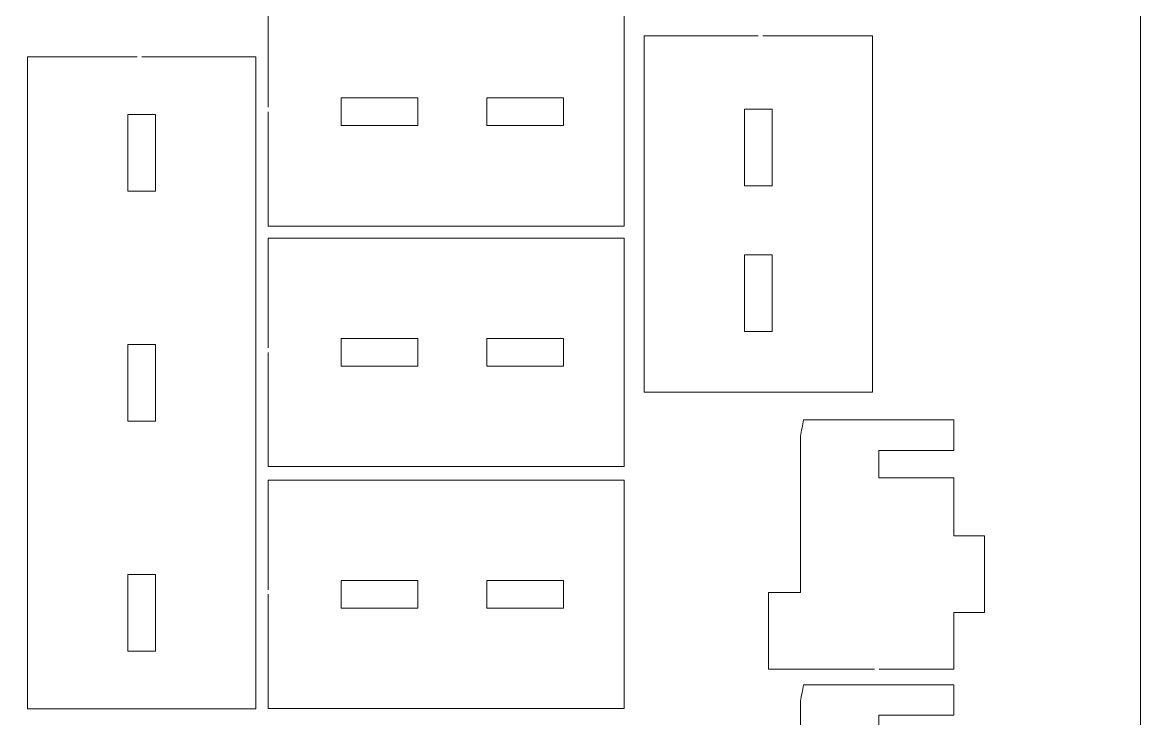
# Model space of a CAD drawing. Header units: centimetres. Extents: x -65 to 125, y -59 to 116.
# Drawn here: x 12.17 to 26.77, y -7.03 to 2.06 of the extents above; entities that cross this region are included whole.
import ezdxf

# ---------------------------------------------------------------- set-up
doc = ezdxf.new("R2010")
doc.units = ezdxf.units.CM
doc.header["$MEASUREMENT"] = 0
doc.layers.add('layer 1', color=7, linetype='Continuous')

msp = doc.modelspace()

# ---------------------------------------------------------------- linework, layer by layer
at = {"layer": 'layer 1', "color": 250, "lineweight": 9}
for points, knots in [([(-27.41654, 31.46228), (-27.41654, 31.46228), (26.77014, 31.46228), (26.77014, 31.46228), (26.77014, 31.46228), (26.77014, 31.46228), (26.77014, -20.81939), (26.77014, -20.81939), (26.77014, -20.81939), (26.77014, -20.81939), (-27.41654, -20.81939), (-27.41654, -20.81939), (-27.41654, -20.81939), (-27.41654, -20.81939), (-27.41654, 31.46228), (-27.41654, 31.46228)], [0, 0, 0, 0, 0.2, 0.2, 0.2, 0.2, 0.4, 0.4, 0.4, 0.4, 0.6, 0.6, 0.6, 0.6, 1, 1, 1, 1]), ([(24.73096, -4.64281), (24.73096, -4.64281), (24.73096, -4.64281), (24.73096, -4.64281), (24.73096, -4.64281), (24.73096, -4.64281), (24.73096, -4.64281), (24.73096, -4.64281), (24.73096, -4.64281), (24.73096, -4.64281), (24.73096, -5.64281), (24.73096, -5.64281)], [0, 0, 0, 0, 0.25, 0.25, 0.25, 0.25, 0.5, 0.5, 0.5, 0.5, 1, 1, 1, 1]), ([(24.73096, -5.64281), (24.73096, -5.64281), (24.73096, -5.64281), (24.73096, -5.64281), (24.73096, -5.64281), (24.73096, -5.64281), (24.73096, -5.64281), (24.73096, -5.64281), (24.73096, -5.64281), (24.73096, -5.64281), (24.33096, -5.64281), (24.33096, -5.64281)], [0, 0, 0, 0, 0.25, 0.25, 0.25, 0.25, 0.5, 0.5, 0.5, 0.5, 1, 1, 1, 1])]:
    msp.add_open_spline(points, degree=3, knots=knots, dxfattribs=at)
for points in [[(15.38047, 2.38379), (15.38047, 2.38379), (15.38047, 0.95224), (15.38047, 0.95224)], [(20.03048, -0.59855), (20.03048, -0.59855), (20.03048, 2.38379), (20.03048, 2.38379)], [(21.77967, 1.88187), (21.77967, 1.88187), (20.28888, 1.88187), (20.28888, 1.88187)], [(20.28888, -2.76814), (20.28888, -2.76814), (20.28888, 1.88187), (20.28888, 1.88187)], [(23.27122, 1.88187), (23.27122, 1.88187), (21.83967, 1.88187), (21.83967, 1.88187)], [(23.27122, -2.76814), (23.27122, -2.76814), (23.27122, 1.88187), (23.27122, 1.88187)], [(12.23944, 1.61072), (12.23944, 1.61072), (12.23944, -6.90064), (12.23944, -6.90064)], [(13.67099, 1.61072), (13.67099, 1.61072), (12.23944, 1.61072), (12.23944, 1.61072)], [(15.22178, 1.61072), (15.22178, 1.61072), (13.73099, 1.61072), (13.73099, 1.61072)], [(15.22178, 1.61072), (15.22178, 1.61072), (15.22178, -6.90064), (15.22178, -6.90064)], [(15.38047, 0.89224), (15.38047, 0.89224), (15.38047, -0.59855), (15.38047, -0.59855)], [(20.03048, -0.59855), (20.03048, -0.59855), (15.38047, -0.59855), (15.38047, -0.59855)], [(15.38047, -0.75594), (15.38047, -0.75594), (15.38047, -2.18749), (15.38047, -2.18749)], [(20.03048, -0.75594), (20.03048, -0.75594), (15.38047, -0.75594), (15.38047, -0.75594)], [(20.03048, -3.73828), (20.03048, -3.73828), (20.03048, -0.75594), (20.03048, -0.75594)], [(15.38047, -2.24749), (15.38047, -2.24749), (15.38047, -3.73828), (15.38047, -3.73828)], [(20.28888, -2.76814), (20.28888, -2.76814), (23.27122, -2.76814), (23.27122, -2.76814)], [(22.37133, -3.12713), (22.35712, -3.19874), (22.34367, -3.27049), (22.33096, -3.34238)], [(24.33096, -3.12713), (24.33096, -3.12713), (22.37133, -3.12713), (22.37133, -3.12713)], [(24.33096, -3.52713), (24.33096, -3.52713), (24.33096, -3.12713), (24.33096, -3.12713)], [(22.33096, -5.382), (22.33096, -5.382), (22.33096, -3.34238), (22.33096, -3.34238)], [(24.33096, -3.52713), (24.33096, -3.52713), (23.35096, -3.52713), (23.35096, -3.52713)], [(23.35096, -3.52713), (23.35096, -3.52713), (23.35096, -3.88713), (23.35096, -3.88713)], [(20.03048, -3.73828), (20.03048, -3.73828), (15.38047, -3.73828), (15.38047, -3.73828)], [(15.38047, -3.91331), (15.38047, -3.91331), (15.38047, -5.34486), (15.38047, -5.34486)], [(20.03048, -3.91331), (20.03048, -3.91331), (15.38047, -3.91331), (15.38047, -3.91331)], [(20.03048, -6.89565), (20.03048, -6.89565), (20.03048, -3.91331), (20.03048, -3.91331)], [(23.35096, -3.88713), (23.35096, -3.88713), (24.33096, -3.88713), (24.33096, -3.88713)], [(24.33096, -4.64281), (24.33096, -4.64281), (24.33096, -3.88713), (24.33096, -3.88713)], [(24.33096, -4.64281), (24.33096, -4.64281), (24.73096, -4.64281), (24.73096, -4.64281)], [(21.91096, -5.382), (21.91096, -5.382), (22.33096, -5.382), (22.33096, -5.382)], [(21.91096, -5.382), (21.91096, -5.382), (21.91096, -6.382), (21.91096, -6.382)], [(15.38047, -5.40486), (15.38047, -5.40486), (15.38047, -6.89565), (15.38047, -6.89565)], [(24.33096, -6.382), (24.33096, -5.98257), (24.33096, -5.64281), (24.33096, -5.64281)], [(21.91096, -6.382), (21.91096, -6.382), (23.29719, -6.382), (23.29719, -6.382)], [(23.35719, -6.382), (23.35719, -6.382), (23.92342, -6.382), (24.33096, -6.382)], [(22.37133, -6.58436), (22.35712, -6.65597), (22.34367, -6.72772), (22.33096, -6.79961)], [(24.33096, -6.58436), (24.33096, -6.58436), (22.37133, -6.58436), (22.37133, -6.58436)], [(24.33096, -6.98436), (24.33096, -6.98436), (24.33096, -6.58436), (24.33096, -6.58436)], [(22.33096, -8.83923), (22.33096, -8.83923), (22.33096, -6.79961), (22.33096, -6.79961)], [(12.23944, -6.90064), (12.23944, -6.90064), (15.22178, -6.90064), (15.22178, -6.90064)], [(20.03048, -6.89565), (20.03048, -6.89565), (15.38047, -6.89565), (15.38047, -6.89565)], [(24.33096, -6.98436), (24.33096, -6.98436), (23.35096, -6.98436), (23.35096, -6.98436)], [(23.35096, -6.98436), (23.35096, -6.98436), (23.35096, -7.34436), (23.35096, -7.34436)]]:
    msp.add_open_spline(points, degree=3, dxfattribs=at)
at = {"layer": 'layer 1', "color": 142, "lineweight": 9}
for points in [[(16.33525, 0.71262), (16.33525, 0.71262), (16.33525, 1.07262), (16.33525, 1.07262)], [(16.33525, 1.07262), (16.33525, 1.07262), (17.33525, 1.07262), (17.33525, 1.07262)], [(17.33525, 1.07262), (17.33525, 1.07262), (17.33525, 0.71262), (17.33525, 0.71262)], [(18.23582, 0.71262), (18.23582, 0.71262), (18.23582, 1.07262), (18.23582, 1.07262)], [(18.23582, 1.07262), (18.23582, 1.07262), (19.23582, 1.07262), (19.23582, 1.07262)], [(19.23582, 1.07262), (19.23582, 1.07262), (19.23582, 0.71262), (19.23582, 0.71262)], [(21.60005, 0.92709), (21.60005, 0.92709), (21.96005, 0.92709), (21.96005, 0.92709)], [(21.60005, -0.07291), (21.60005, -0.07291), (21.60005, 0.92709), (21.60005, 0.92709)], [(21.96005, 0.92709), (21.96005, 0.92709), (21.96005, -0.07291), (21.96005, -0.07291)], [(13.55061, 0.85504), (13.55061, 0.85504), (13.91061, 0.85504), (13.91061, 0.85504)], [(13.55061, -0.14496), (13.55061, -0.14496), (13.55061, 0.85504), (13.55061, 0.85504)], [(13.91061, 0.85504), (13.91061, 0.85504), (13.91061, -0.14496), (13.91061, -0.14496)], [(17.33525, 0.71262), (17.33525, 0.71262), (16.33525, 0.71262), (16.33525, 0.71262)], [(19.23582, 0.71262), (19.23582, 0.71262), (18.23582, 0.71262), (18.23582, 0.71262)], [(13.91061, -0.14496), (13.91061, -0.14496), (13.55061, -0.14496), (13.55061, -0.14496)], [(21.96005, -0.07291), (21.96005, -0.07291), (21.60005, -0.07291), (21.60005, -0.07291)], [(21.60005, -0.97348), (21.60005, -0.97348), (21.96005, -0.97348), (21.96005, -0.97348)], [(21.60005, -1.97348), (21.60005, -1.97348), (21.60005, -0.97348), (21.60005, -0.97348)], [(21.96005, -0.97348), (21.96005, -0.97348), (21.96005, -1.97348), (21.96005, -1.97348)], [(21.96005, -1.97348), (21.96005, -1.97348), (21.60005, -1.97348), (21.60005, -1.97348)], [(13.55061, -2.14496), (13.55061, -2.14496), (13.91061, -2.14496), (13.91061, -2.14496)], [(13.55061, -3.14496), (13.55061, -3.14496), (13.55061, -2.14496), (13.55061, -2.14496)], [(13.91061, -2.14496), (13.91061, -2.14496), (13.91061, -3.14496), (13.91061, -3.14496)], [(16.33525, -2.42711), (16.33525, -2.42711), (16.33525, -2.06711), (16.33525, -2.06711)], [(16.33525, -2.06711), (16.33525, -2.06711), (17.33525, -2.06711), (17.33525, -2.06711)], [(17.33525, -2.06711), (17.33525, -2.06711), (17.33525, -2.42711), (17.33525, -2.42711)], [(18.23582, -2.42711), (18.23582, -2.42711), (18.23582, -2.06711), (18.23582, -2.06711)], [(18.23582, -2.06711), (18.23582, -2.06711), (19.23582, -2.06711), (19.23582, -2.06711)], [(19.23582, -2.06711), (19.23582, -2.06711), (19.23582, -2.42711), (19.23582, -2.42711)], [(17.33525, -2.42711), (17.33525, -2.42711), (16.33525, -2.42711), (16.33525, -2.42711)], [(19.23582, -2.42711), (19.23582, -2.42711), (18.23582, -2.42711), (18.23582, -2.42711)], [(13.91061, -3.14496), (13.91061, -3.14496), (13.55061, -3.14496), (13.55061, -3.14496)], [(13.55061, -5.14496), (13.55061, -5.14496), (13.91061, -5.14496), (13.91061, -5.14496)], [(13.55061, -6.14496), (13.55061, -6.14496), (13.55061, -5.14496), (13.55061, -5.14496)], [(13.91061, -5.14496), (13.91061, -5.14496), (13.91061, -6.14496), (13.91061, -6.14496)], [(16.33525, -5.58448), (16.33525, -5.58448), (16.33525, -5.22448), (16.33525, -5.22448)], [(16.33525, -5.22448), (16.33525, -5.22448), (17.33525, -5.22448), (17.33525, -5.22448)], [(17.33525, -5.22448), (17.33525, -5.22448), (17.33525, -5.58448), (17.33525, -5.58448)], [(18.23582, -5.58448), (18.23582, -5.58448), (18.23582, -5.22448), (18.23582, -5.22448)], [(18.23582, -5.22448), (18.23582, -5.22448), (19.23582, -5.22448), (19.23582, -5.22448)], [(19.23582, -5.22448), (19.23582, -5.22448), (19.23582, -5.58448), (19.23582, -5.58448)], [(17.33525, -5.58448), (17.33525, -5.58448), (16.33525, -5.58448), (16.33525, -5.58448)], [(19.23582, -5.58448), (19.23582, -5.58448), (18.23582, -5.58448), (18.23582, -5.58448)], [(13.91061, -6.14496), (13.91061, -6.14496), (13.55061, -6.14496), (13.55061, -6.14496)]]:
    msp.add_open_spline(points, degree=3, dxfattribs=at)

doc.saveas('drawing.dxf')
